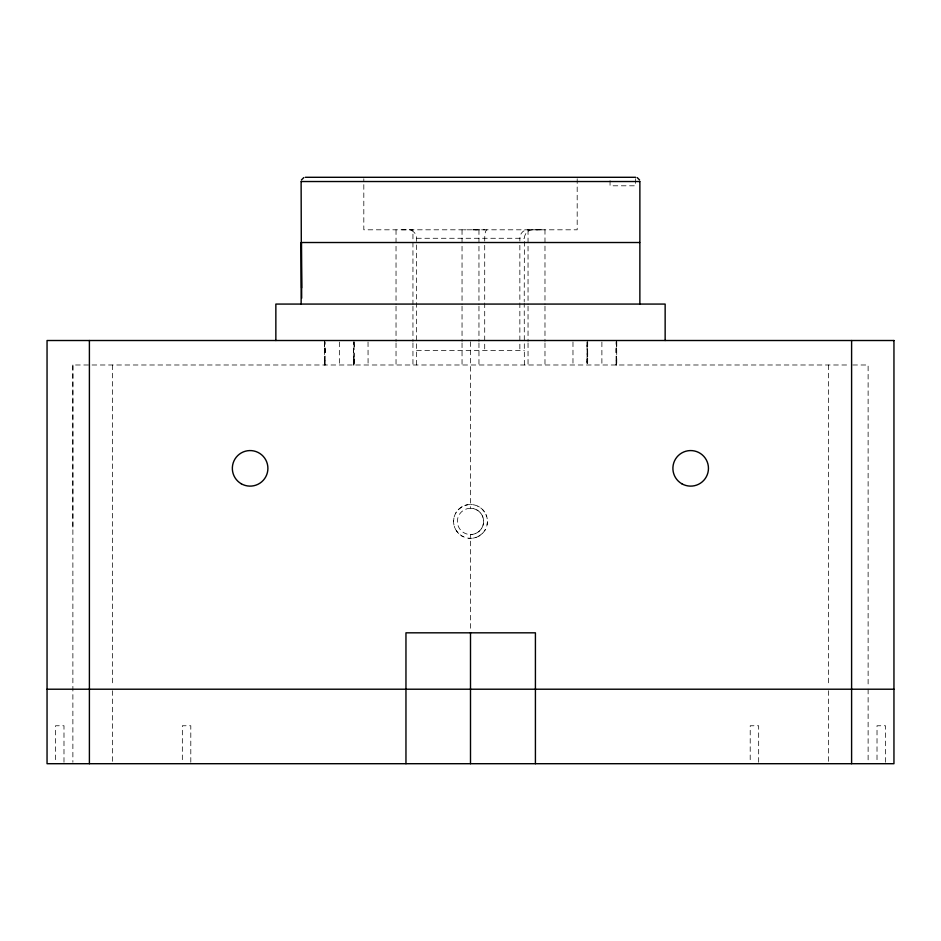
<?xml version="1.0" encoding="UTF-8"?>
<svg xmlns="http://www.w3.org/2000/svg" width="941" height="941" viewBox="0 0 941 941"><rect width="100%" height="100%" fill="white"/><g stroke="black" fill="none" stroke-linecap="round" stroke-linejoin="round"><path stroke-width="0.71" stroke-dasharray="4.71 3.53" d="M72.88 527.101L72.88 364.99L850.111 364.99M324.68 360.909L324.68 364.99L324.68 341.877M324.68 352.757L324.68 348.676M325.139 360.909L325.139 364.99L325.139 341.877M325.139 352.757L325.139 348.676M353.545 360.909L353.545 364.99L353.545 341.877M353.545 352.757L353.545 348.676M354.016 356.827L354.016 352.757M354.016 344.594L354.016 341.877M416.651 364.99L416.616 238.273C416.687 233.744 412.676 229.733 408.147 229.804M587.219 352.757L587.219 348.676M587.678 356.827L587.678 352.757M587.678 344.594L587.678 341.877M616.084 360.909L616.084 364.99L616.084 341.877M616.084 352.757L616.084 348.676M616.555 360.909L616.555 364.99L616.555 341.877M616.555 352.757L616.555 348.676M324.527 358.874L324.527 364.99L324.527 343.571M354.157 346.629L354.169 341.736L354.016 364.99M524.349 364.99L524.231 303.084M532.853 229.804C528.324 229.733 524.313 233.744 524.384 238.273L524.219 301.649M635.446 178.708L635.422 185.8L610.05 185.8L610.062 178.708M453.562 521.385L453.903 518.044M487.438 521.443A16.938 16.914 0 0 1 462.007 536.052A16.938 16.914 0 0 1 462.066 506.752A16.938 16.914 0 0 1 487.438 521.443L487.097 524.772M455.585 513.386L456.432 511.975M485.415 529.442L484.568 530.853M458.549 509.41L462.184 506.658M482.451 533.406L478.816 536.17M464.819 505.458L467.606 504.717M476.181 537.37L473.394 538.099M412.946 304.755L412.946 229.816L410.382 229.816M472.558 229.816L477.734 229.804M473.335 229.816L484.803 229.804M536.511 229.816L544.98 229.804L544.98 304.743M401.666 229.804L412.052 229.804M409.994 229.804L410.582 229.804M416.616 238.273L524.384 238.273M416.616 350.617L524.384 350.617M852.769 364.99L868.12 364.99L868.12 686.283M540.405 229.816L527.525 229.804A8.469 7.751 -90 0 0 519.855 238.273L519.855 241.084M464.101 229.804L465.924 229.816M470.5 504.47L472.394 504.576M470.5 538.346L468.606 538.24M477.757 506.105L479.404 506.999M463.243 536.711L461.596 535.829M482.345 509.304L484.615 512.045M458.655 533.523L456.385 530.771M486.168 514.986L486.72 516.538M454.832 527.842L454.28 526.29M368.037 341.948L368.084 364.99M616.696 358.874L616.708 364.99L616.708 343.571M587.066 346.629L587.066 341.736L587.066 361.932M885.481 762.245L885.481 725.758L877.024 725.758L877.012 762.245M868.12 689.212L868.12 762.245M828.362 364.99L828.362 686.283M828.362 690.718L828.362 762.245M758.669 762.245L758.669 725.758L750.224 725.758L750.2 762.245M601.887 342.042L601.887 364.99M587.678 342.042L587.678 364.99M587.219 341.877L587.219 364.99M577.186 178.755L577.186 229.804L363.814 229.804L363.814 178.755M572.975 341.948L572.975 364.99M544.98 306.213L544.98 341.477M544.98 342.947L544.98 364.99M528.042 229.804L528.042 304.743M528.042 306.213L528.042 341.477M528.042 342.947L528.042 364.99M519.855 245.295L519.855 350.617M484.709 241.084L484.709 238.273A8.469 2.235 -90 0 1 486.944 229.804M484.709 245.295L484.709 350.617M478.957 229.816L478.957 304.755M478.957 306.225L478.957 341.489M478.957 342.959L478.957 364.99M470.5 341.818L470.5 508.281A13.127 13.115 -90 0 1 483.615 521.408A13.127 13.115 -90 0 1 470.5 534.535L470.5 631.293M462.043 229.816L462.043 304.755M462.043 306.225L462.043 341.489M462.043 342.959L462.043 364.99M412.946 306.213L412.946 341.477M412.946 342.947L412.946 364.99M396.032 229.804L396.032 304.743M396.032 306.213L396.032 341.477M396.032 342.947L396.032 364.99M339.348 342.042L339.348 364.99M190.8 762.245L190.8 725.758L182.342 725.758L182.331 762.245M112.638 364.99L112.638 686.283M112.638 690.718L112.638 762.245M72.88 364.99L72.88 762.245M63.988 762.245L63.988 725.758L55.531 725.758L55.519 762.245M324.527 341.736L324.527 346.629L324.527 341.736M354.169 358.874L354.169 364.99L354.157 358.874M587.066 358.874L587.066 364.99L587.066 358.874M616.708 341.736L616.708 346.629L616.708 341.736M462.937 532.147A13.127 13.127 0 0 0 483.568 522.596A13.127 13.127 0 0 0 464.983 509.504A13.127 13.127 0 0 0 462.937 532.147"/><path stroke-width="1.41" d="M639.868 304.072L639.88 181.531M301.132 304.072L301.402 242.519L301.685 298.215M301.426 179.966L303.802 177.59M305.366 177.296L635.634 177.296M301.296 181.531L639.704 181.531M301.12 181.531L301.296 242.519L639.704 242.519M47.05 689.212L893.95 689.212M637.198 177.59L639.574 179.966M301.296 242.519L301.602 287.946M851.605 340.513L851.605 763.704M665.146 340.513L665.146 304.072L275.854 304.072L275.854 340.513M535.417 763.704L535.417 632.822L405.959 632.822L405.959 763.704M470.5 632.646L470.5 763.704M89.395 340.513L89.395 763.704M893.95 340.513L47.05 340.513L47.05 763.704L893.95 763.704L893.95 340.513M241.225 483.745A17.785 17.785 0 0 0 267.903 468.347A17.785 17.785 0 0 0 241.225 452.95A17.785 17.785 0 0 0 241.225 483.745M681.778 483.745A17.785 17.785 0 0 0 708.455 468.347A17.785 17.785 0 0 0 681.778 452.95A17.785 17.785 0 0 0 681.778 483.745"/></g></svg>
